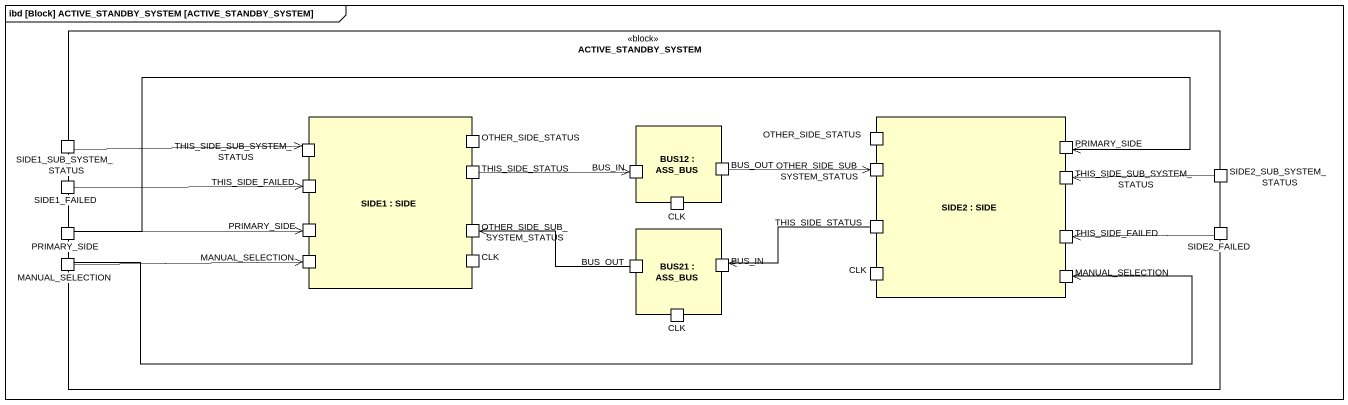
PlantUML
@startuml
mainframe ibd [Block] ACTIVE_STANDBY_SYSTEM [ACTIVE_STANDBY_SYSTEM]
rectangle ACTIVE_STANDBY_SYSTEM <<block>> {
  port SIDE1_SUB_SYSTEM_STATUS
  rectangle "SIDE1 : SIDE" as SIDE1 {
    port THIS_SIDE_SUB_SYSTEM_STATUS
    port OTHER_SIDE_STATUS
    port THIS_SIDE_FAILED
    port THIS_SIDE_STATUS
    port "PRIMARY_SIDE" as PRIMARY_SIDE_2
    port "OTHER_SIDE_SUB_SYSTEM_STATUS" as OTHER_SIDE_SUB_SYSTEM_STATUS_2
    port "MANUAL_SELECTION" as MANUAL_SELECTION_2
    port "CLK" as CLK_2
  }
  rectangle "BUS12 : ASS_BUS" as BUS12 {
    port BUS_IN
    port BUS_OUT
    port CLK
  }
  rectangle "SIDE2 : SIDE" as SIDE2 {
    port "OTHER_SIDE_STATUS" as OTHER_SIDE_STATUS_2
    port PRIMARY_SIDE
    port OTHER_SIDE_SUB_SYSTEM_STATUS
    port "THIS_SIDE_SUB_SYSTEM_STATUS" as THIS_SIDE_SUB_SYSTEM_STATUS_2
    port "THIS_SIDE_STATUS" as THIS_SIDE_STATUS_2
    port "THIS_SIDE_FAILED" as THIS_SIDE_FAILED_2
    port "CLK" as CLK_3
    port "MANUAL_SELECTION" as MANUAL_SELECTION_3
  }
  port SIDE1_FAILED
  port SIDE2_SUB_SYSTEM_STATUS
  port "PRIMARY_SIDE" as PRIMARY_SIDE_3
  port MANUAL_SELECTION
  rectangle "BUS21 : ASS_BUS" as BUS21 {
    port "BUS_OUT" as BUS_OUT_2
    port "BUS_IN" as BUS_IN_2
    port "CLK" as CLK_4
  }
  port SIDE2_FAILED
}
SIDE1_SUB_SYSTEM_STATUS -right-> THIS_SIDE_SUB_SYSTEM_STATUS
SIDE1_FAILED -right-> THIS_SIDE_FAILED
THIS_SIDE_STATUS -right-> BUS_IN
BUS_OUT -right-> OTHER_SIDE_SUB_SYSTEM_STATUS
SIDE2_SUB_SYSTEM_STATUS -left-> THIS_SIDE_SUB_SYSTEM_STATUS_2
THIS_SIDE_STATUS_2 -left-> BUS_IN_2
PRIMARY_SIDE_3 -right-> PRIMARY_SIDE
PRIMARY_SIDE_3 -right-> PRIMARY_SIDE_2
MANUAL_SELECTION -right-> MANUAL_SELECTION_2
MANUAL_SELECTION -right-> MANUAL_SELECTION_3
BUS_OUT_2 -left-> OTHER_SIDE_SUB_SYSTEM_STATUS_2
SIDE2_FAILED -left-> THIS_SIDE_FAILED_2
@enduml
